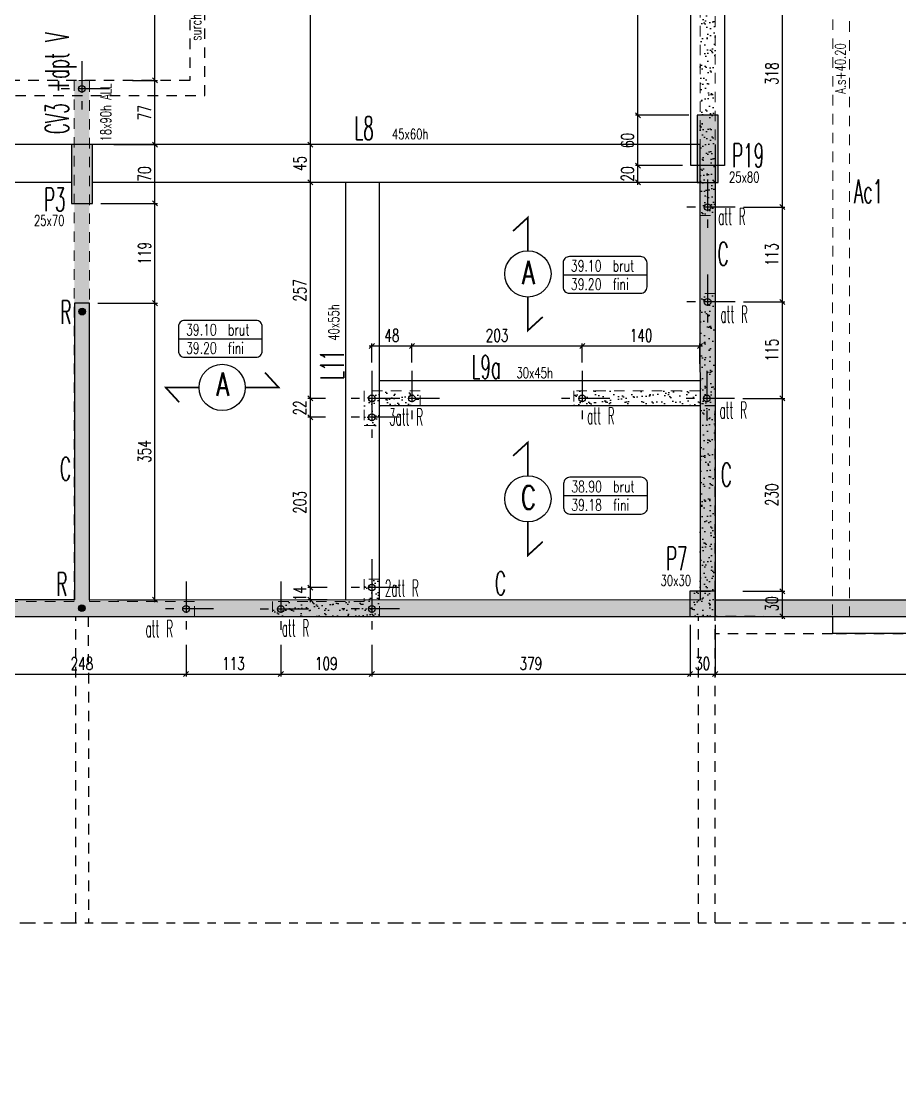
# Model space of a CAD drawing. Extents: x 308 to 437, y -199 to -146.
# Drawn here: x 330.93 to 341.39, y -183.37 to -170.57 of the extents above; entities that cross this region are included whole.
import ezdxf
from ezdxf.enums import TextEntityAlignment as Align

# ---------------------------------------------------------------- set-up
doc = ezdxf.new("R2010")
doc.units = 0
doc.header["$LTSCALE"] = 0.5
doc.header["$MEASUREMENT"] = 0
for name, pattern in [('AXES2', [1.125, 0.75, -0.125, 0.125, -0.125]), ('CACHE', [0.375, 0.25, -0.125]), ('DISCONTINU2', [0.375, 0.25, -0.125])]:
    doc.linetypes.add(name, pattern=pattern)
doc.layers.get('DEFPOINTS').update_dxf_attribs({"linetype": 'CONTINUOUS'})
for name, color, linetype in [('1_AJSA_vue2', 13, 'CONTINUOUS'), ('AXES', 6, 'AXES2'), ('COTATION', 7, 'CONTINUOUS'), ('HABILLAGE', 7, 'CONTINUOUS'), ('MURS', 3, 'CONTINUOUS'), ('PLANCHER', 7, 'CONTINUOUS'), ('POCHAGE', 254, 'CONTINUOUS'), ('POTEAUX', 1, 'CONTINUOUS'), ('POUTRES', 2, 'CONTINUOUS'), ('RAID', 1, 'CONTINUOUS'), ('RDC', 7, 'DISCONTINU2'), ('REPERAGE', 4, 'CONTINUOUS'), ('REPERE-CHAI', 4, 'CONTINUOUS'), ('REPERE-POT', 4, 'CONTINUOUS'), ('REPERE-POUT', 4, 'CONTINUOUS'), ('REPERE-RAID', 4, 'CONTINUOUS'), ('TPFI cloisonsSAAD', 4, 'CONTINUOUS')]:
    doc.layers.add(name, color=color, linetype=linetype)
doc.styles.add('ROMANS8', font='romans.shx', dxfattribs={"width": 0.7})
doc.styles.get("Standard").update_dxf_attribs({"font": 'txt.shx'})
doc.dimstyles.new('COT50 cm', dxfattribs={"dimtxt": 0.15, "dimasz": 0.06, "dimexe": 0.03, "dimexo": 0.1, "dimgap": 0.05, "dimtad": 1, "dimdec": 0, "dimlfac": 100, "dimzin": 0, "dimdsep": 46, "dimtxsty": 'ROMANS8', "dimblk1": 'OBLIQUE', "dimblk2": 'OBLIQUE', "dimsah": 1, "dimcen": 0.03, "dimdle": 0.03, "dimclrt": 1, "dimadec": 0, "dimazin": 0, "dimtfac": 1, "dimtdec": 0, "dimtmove": 0, "dimatfit": 3, "dimfxl": 0, "dimtolj": 1, "dimtzin": 0, "dimlwd": -1, "dimlwe": -1, "dimarcsym": 0})
pattern_1 = [(37.5, (-513.79323, 160.44126), (-0.004409535, 0.134877664), [0, -0.1064, 0, -0.119, 0, -0.11375]), (7.5, (-513.79323, 160.44126), (0.12388437, 0.197550225), [0, -0.0574, 0, -0.0959, 0, -0.03675]), (327.5, (-513.87933, 160.44126), (0.21798993, 0.000396134), [0, -0.035, 0, -0.126, 0, -0.1645]), (317.5, (-513.87933, 160.44126), (0.21042886, 0.06143729), [0, -0.0175, 0, -0.0826, 0, -0.0945])]

# ---------------------------------------------------------------- blocks, each defined once
blk = doc.blocks.new('139')
at = {"layer": 'HABILLAGE', "color": 7}
blk.add_line((-0.665, 0), (0.665, 0), dxfattribs=at)
at = {"layer": 'HABILLAGE'}
blk.add_lwpolyline([(-0.565, -0.291), (0.565, -0.291, 0.414214), (0.665, -0.191), (0.665, 0.191, 0.414214), (0.565, 0.291), (-0.565, 0.291, 0.414214), (-0.665, 0.191), (-0.665, -0.191, 0.414214)], format="xyb", close=True, dxfattribs=at)
at = {"layer": 'HABILLAGE', "color": 1, "width": 0.7}
for s, p in [('brut', (0.121, 0.054)), ('fini', (0.121, -0.237))]:
    blk.add_text(s, height=0.18, dxfattribs=at).set_placement(p)
for tag, p in [('NIVBRUT', (-0.543, 0.054)), ('NIVFINI', (-0.543, -0.237))]:
    blk.add_attdef(tag, p, '', height=0.18, dxfattribs=at)
blk = doc.blocks.new('_Oblique')
at = {"layer": 'COTATION', "color": 0, "lineweight": -2}
blk.add_line((-0.5, -0.5), (0.5, 0.5), dxfattribs=at)
blk = doc.blocks.new('*D976')
at = {"layer": 'COTATION', "color": 0, "transparency": 16777216}
for p, q in [((331.836, -173.931), (332.547, -173.931)), ((332.517, -177.496), (332.517, -173.901)), ((332.069, -177.466), (332.547, -177.466))]:
    blk.add_line(p, q, dxfattribs=at)
at = {"layer": 'DEFPOINTS', "color": 0, "transparency": 16777216}
for p in [(331.736, -173.931), (332.517, -173.931), (331.969, -177.466)]:
    blk.add_point(p, dxfattribs=at)
at = {"layer": 'COTATION', "color": 0, "transparency": 16777216, "xscale": 0.06, "yscale": 0.06, "zscale": 0.06}
for p, rotation in [((332.517, -173.931), 90), ((332.517, -177.466), 270)]:
    blk.add_blockref('_Oblique', p, dxfattribs=dict(at, rotation=rotation))
at = {"layer": 'COTATION', "color": 1, "transparency": 16777216, "insert": (332.392, -175.699), "char_height": 0.15, "attachment_point": 5, "rotation": 90, "style": 'ROMANS8'}
blk.add_mtext('\\A1;354', dxfattribs=at)
blk = doc.blocks.new('*D977')
at = {"layer": 'COTATION', "color": 0, "transparency": 16777216}
for p, q in [((331.871, -172.741), (332.547, -172.741)), ((332.517, -173.961), (332.517, -172.711)), ((331.836, -173.931), (332.547, -173.931))]:
    blk.add_line(p, q, dxfattribs=at)
at = {"layer": 'DEFPOINTS', "color": 0, "transparency": 16777216}
for p in [(331.771, -172.741), (332.517, -172.741), (331.736, -173.931)]:
    blk.add_point(p, dxfattribs=at)
at = {"layer": 'COTATION', "color": 0, "transparency": 16777216, "xscale": 0.06, "yscale": 0.06, "zscale": 0.06}
for p, rotation in [((332.517, -172.741), 90), ((332.517, -173.931), 270)]:
    blk.add_blockref('_Oblique', p, dxfattribs=dict(at, rotation=rotation))
at = {"layer": 'COTATION', "color": 1, "transparency": 16777216, "insert": (332.392, -173.336), "char_height": 0.15, "attachment_point": 5, "rotation": 90, "style": 'ROMANS8'}
blk.add_mtext('\\A1;119', dxfattribs=at)
blk = doc.blocks.new('*D978')
at = {"layer": 'COTATION', "color": 0, "transparency": 16777216}
for p, q in [((332.026, -172.041), (332.547, -172.041)), ((332.517, -172.771), (332.517, -172.011)), ((331.871, -172.741), (332.547, -172.741))]:
    blk.add_line(p, q, dxfattribs=at)
at = {"layer": 'DEFPOINTS', "color": 0, "transparency": 16777216}
for p in [(331.926, -172.041), (332.517, -172.041), (331.771, -172.741)]:
    blk.add_point(p, dxfattribs=at)
at = {"layer": 'COTATION', "color": 0, "transparency": 16777216, "xscale": 0.06, "yscale": 0.06, "zscale": 0.06}
for p, rotation in [((332.517, -172.041), 90), ((332.517, -172.741), 270)]:
    blk.add_blockref('_Oblique', p, dxfattribs=dict(at, rotation=rotation))
at = {"layer": 'COTATION', "color": 1, "transparency": 16777216, "insert": (332.392, -172.391), "char_height": 0.15, "attachment_point": 5, "rotation": 90, "style": 'ROMANS8'}
blk.add_mtext('\\A1;70', dxfattribs=at)
blk = doc.blocks.new('*D979')
at = {"layer": 'COTATION', "color": 0, "transparency": 16777216}
for p, q in [((332.249, -171.276), (332.547, -171.276)), ((332.517, -172.071), (332.517, -171.246)), ((332.026, -172.041), (332.547, -172.041))]:
    blk.add_line(p, q, dxfattribs=at)
at = {"layer": 'DEFPOINTS', "color": 0, "transparency": 16777216}
for p in [(332.149, -171.276), (332.517, -171.276), (331.926, -172.041)]:
    blk.add_point(p, dxfattribs=at)
at = {"layer": 'COTATION', "color": 0, "transparency": 16777216, "xscale": 0.06, "yscale": 0.06, "zscale": 0.06}
for p, rotation in [((332.517, -171.276), 90), ((332.517, -172.041), 270)]:
    blk.add_blockref('_Oblique', p, dxfattribs=dict(at, rotation=rotation))
at = {"layer": 'COTATION', "color": 1, "transparency": 16777216, "insert": (332.392, -171.659), "char_height": 0.15, "attachment_point": 5, "rotation": 90, "style": 'ROMANS8'}
blk.add_mtext('\\A1;77', dxfattribs=at)
blk = doc.blocks.new('*D980')
at = {"layer": 'COTATION', "color": 0, "transparency": 16777216}
for p, q in [((331.867, -166.141), (332.547, -166.141)), ((332.517, -171.306), (332.517, -166.111)), ((332.249, -171.276), (332.547, -171.276))]:
    blk.add_line(p, q, dxfattribs=at)
at = {"layer": 'DEFPOINTS', "color": 0, "transparency": 16777216}
for p in [(331.767, -166.141), (332.517, -166.141), (332.149, -171.276)]:
    blk.add_point(p, dxfattribs=at)
at = {"layer": 'COTATION', "color": 0, "transparency": 16777216, "xscale": 0.06, "yscale": 0.06, "zscale": 0.06}
for p, rotation in [((332.517, -166.141), 90), ((332.517, -171.276), 270)]:
    blk.add_blockref('_Oblique', p, dxfattribs=dict(at, rotation=rotation))
at = {"layer": 'COTATION', "color": 1, "transparency": 16777216, "insert": (332.392, -168.709), "char_height": 0.15, "attachment_point": 5, "rotation": 90, "style": 'ROMANS8'}
blk.add_mtext('\\A1;513', dxfattribs=at)
blk = doc.blocks.new('*D981')
at = {"layer": 'COTATION', "color": 0, "transparency": 16777216}
for p, q in [((334.37, -177.496), (334.37, -177.291)), ((334.569, -177.321), (334.34, -177.321)), ((334.569, -177.466), (334.34, -177.466))]:
    blk.add_line(p, q, dxfattribs=at)
at = {"layer": 'DEFPOINTS', "color": 0, "transparency": 16777216}
for p in [(334.37, -177.321), (334.669, -177.321), (334.669, -177.466)]:
    blk.add_point(p, dxfattribs=at)
at = {"layer": 'COTATION', "color": 0, "transparency": 16777216, "xscale": 0.06, "yscale": 0.06, "zscale": 0.06}
for p, rotation in [((334.37, -177.321), 90), ((334.37, -177.466), 270)]:
    blk.add_blockref('_Oblique', p, dxfattribs=dict(at, rotation=rotation))
at = {"layer": 'COTATION', "color": 1, "transparency": 16777216, "insert": (334.245, -177.394), "char_height": 0.15, "attachment_point": 5, "rotation": 90, "style": 'ROMANS8'}
blk.add_mtext('\\A1;14', dxfattribs=at)
blk = doc.blocks.new('*D982')
at = {"layer": 'COTATION', "color": 0, "transparency": 16777216}
for p, q in [((334.549, -175.291), (334.34, -175.291)), ((334.37, -177.351), (334.37, -175.261)), ((334.569, -177.321), (334.34, -177.321))]:
    blk.add_line(p, q, dxfattribs=at)
at = {"layer": 'DEFPOINTS', "color": 0, "transparency": 16777216}
for p in [(334.37, -175.291), (334.649, -175.291), (334.669, -177.321)]:
    blk.add_point(p, dxfattribs=at)
at = {"layer": 'COTATION', "color": 0, "transparency": 16777216, "xscale": 0.06, "yscale": 0.06, "zscale": 0.06}
for p, rotation in [((334.37, -175.291), 90), ((334.37, -177.321), 270)]:
    blk.add_blockref('_Oblique', p, dxfattribs=dict(at, rotation=rotation))
at = {"layer": 'COTATION', "color": 1, "transparency": 16777216, "insert": (334.245, -176.306), "char_height": 0.15, "attachment_point": 5, "rotation": 90, "style": 'ROMANS8'}
blk.add_mtext('\\A1;203', dxfattribs=at)
blk = doc.blocks.new('*D983')
at = {"layer": 'COTATION', "color": 0, "transparency": 16777216}
for p, q in [((334.55, -175.066), (334.34, -175.066)), ((334.37, -175.321), (334.37, -175.036)), ((334.549, -175.291), (334.34, -175.291))]:
    blk.add_line(p, q, dxfattribs=at)
at = {"layer": 'DEFPOINTS', "color": 0, "transparency": 16777216}
for p in [(334.37, -175.066), (334.65, -175.066), (334.649, -175.291)]:
    blk.add_point(p, dxfattribs=at)
at = {"layer": 'COTATION', "color": 0, "transparency": 16777216, "xscale": 0.06, "yscale": 0.06, "zscale": 0.06}
for p, rotation in [((334.37, -175.066), 90), ((334.37, -175.291), 270)]:
    blk.add_blockref('_Oblique', p, dxfattribs=dict(at, rotation=rotation))
at = {"layer": 'COTATION', "color": 1, "transparency": 16777216, "insert": (334.245, -175.179), "char_height": 0.15, "attachment_point": 5, "rotation": 90, "style": 'ROMANS8'}
blk.add_mtext('\\A1;22', dxfattribs=at)
blk = doc.blocks.new('*D984')
at = {"layer": 'COTATION', "color": 0, "transparency": 16777216}
for p, q in [((334.456, -172.491), (334.34, -172.491)), ((334.37, -175.096), (334.37, -172.461)), ((334.55, -175.066), (334.34, -175.066))]:
    blk.add_line(p, q, dxfattribs=at)
at = {"layer": 'DEFPOINTS', "color": 0, "transparency": 16777216}
for p in [(334.37, -172.491), (334.556, -172.491), (334.65, -175.066)]:
    blk.add_point(p, dxfattribs=at)
at = {"layer": 'COTATION', "color": 0, "transparency": 16777216, "xscale": 0.06, "yscale": 0.06, "zscale": 0.06}
for p, rotation in [((334.37, -172.491), 90), ((334.37, -175.066), 270)]:
    blk.add_blockref('_Oblique', p, dxfattribs=dict(at, rotation=rotation))
at = {"layer": 'COTATION', "color": 1, "transparency": 16777216, "insert": (334.245, -173.779), "char_height": 0.15, "attachment_point": 5, "rotation": 90, "style": 'ROMANS8'}
blk.add_mtext('\\A1;257', dxfattribs=at)
blk = doc.blocks.new('*D985')
at = {"layer": 'COTATION', "color": 0, "transparency": 16777216}
for p, q in [((334.456, -172.041), (334.34, -172.041)), ((334.37, -172.521), (334.37, -172.011)), ((334.456, -172.491), (334.34, -172.491))]:
    blk.add_line(p, q, dxfattribs=at)
at = {"layer": 'DEFPOINTS', "color": 0, "transparency": 16777216}
for p in [(334.37, -172.041), (334.556, -172.041), (334.556, -172.491)]:
    blk.add_point(p, dxfattribs=at)
at = {"layer": 'COTATION', "color": 0, "transparency": 16777216, "xscale": 0.06, "yscale": 0.06, "zscale": 0.06}
for p, rotation in [((334.37, -172.041), 90), ((334.37, -172.491), 270)]:
    blk.add_blockref('_Oblique', p, dxfattribs=dict(at, rotation=rotation))
at = {"layer": 'COTATION', "color": 1, "transparency": 16777216, "insert": (334.245, -172.266), "char_height": 0.15, "attachment_point": 5, "rotation": 90, "style": 'ROMANS8'}
blk.add_mtext('\\A1;45', dxfattribs=at)
blk = doc.blocks.new('*D986')
at = {"layer": 'COTATION', "color": 0, "transparency": 16777216}
for p, q in [((334.635, -166.141), (334.34, -166.141)), ((334.37, -172.071), (334.37, -166.111)), ((334.456, -172.041), (334.34, -172.041))]:
    blk.add_line(p, q, dxfattribs=at)
at = {"layer": 'DEFPOINTS', "color": 0, "transparency": 16777216}
for p in [(334.37, -166.141), (334.735, -166.141), (334.556, -172.041)]:
    blk.add_point(p, dxfattribs=at)
at = {"layer": 'COTATION', "color": 0, "transparency": 16777216, "xscale": 0.06, "yscale": 0.06, "zscale": 0.06}
for p, rotation in [((334.37, -166.141), 90), ((334.37, -172.041), 270)]:
    blk.add_blockref('_Oblique', p, dxfattribs=dict(at, rotation=rotation))
at = {"layer": 'COTATION', "color": 1, "transparency": 16777216, "insert": (334.245, -169.091), "char_height": 0.15, "attachment_point": 5, "rotation": 90, "style": 'ROMANS8'}
blk.add_mtext('\\A1;590', dxfattribs=at)
blk = doc.blocks.new('*D990')
at = {"layer": 'COTATION', "color": 0, "transparency": 16777216}
for p, q in [((335.073, -174.44), (335.611, -174.44)), ((335.103, -174.637), (335.103, -174.41)), ((335.581, -174.637), (335.581, -174.41))]:
    blk.add_line(p, q, dxfattribs=at)
at = {"layer": 'DEFPOINTS', "color": 0, "transparency": 16777216}
for p in [(335.581, -174.44), (335.103, -174.737), (335.581, -174.737)]:
    blk.add_point(p, dxfattribs=at)
at = {"layer": 'COTATION', "color": 0, "transparency": 16777216, "xscale": 0.06, "yscale": 0.06, "zscale": 0.06, "rotation": 180}
blk.add_blockref('_Oblique', (335.103, -174.44), dxfattribs=at)
at = {"layer": 'COTATION', "color": 0, "transparency": 16777216, "xscale": 0.06, "yscale": 0.06, "zscale": 0.06}
blk.add_blockref('_Oblique', (335.581, -174.44), dxfattribs=at)
at = {"layer": 'COTATION', "color": 1, "transparency": 16777216, "insert": (335.342, -174.315), "char_height": 0.15, "attachment_point": 5, "style": 'ROMANS8'}
blk.add_mtext('\\A1;48', dxfattribs=at)
blk = doc.blocks.new('*D991')
at = {"layer": 'COTATION', "color": 0, "transparency": 16777216}
for p, q in [((335.551, -174.44), (337.641, -174.44)), ((335.581, -174.637), (335.581, -174.41)), ((337.611, -174.637), (337.611, -174.41))]:
    blk.add_line(p, q, dxfattribs=at)
at = {"layer": 'DEFPOINTS', "color": 0, "transparency": 16777216}
for p in [(337.611, -174.44), (335.581, -174.737), (337.611, -174.737)]:
    blk.add_point(p, dxfattribs=at)
at = {"layer": 'COTATION', "color": 0, "transparency": 16777216, "xscale": 0.06, "yscale": 0.06, "zscale": 0.06, "rotation": 180}
blk.add_blockref('_Oblique', (335.581, -174.44), dxfattribs=at)
at = {"layer": 'COTATION', "color": 0, "transparency": 16777216, "xscale": 0.06, "yscale": 0.06, "zscale": 0.06}
blk.add_blockref('_Oblique', (337.611, -174.44), dxfattribs=at)
at = {"layer": 'COTATION', "color": 1, "transparency": 16777216, "insert": (336.596, -174.315), "char_height": 0.15, "attachment_point": 5, "style": 'ROMANS8'}
blk.add_mtext('\\A1;203', dxfattribs=at)
blk = doc.blocks.new('*D992')
at = {"layer": 'COTATION', "color": 0, "transparency": 16777216}
for p, q in [((337.581, -174.44), (339.045, -174.44)), ((337.611, -174.637), (337.611, -174.41)), ((339.015, -174.656), (339.015, -174.41))]:
    blk.add_line(p, q, dxfattribs=at)
at = {"layer": 'DEFPOINTS', "color": 0, "transparency": 16777216}
for p in [(339.015, -174.44), (337.611, -174.737), (339.015, -174.756)]:
    blk.add_point(p, dxfattribs=at)
at = {"layer": 'COTATION', "color": 0, "transparency": 16777216, "xscale": 0.06, "yscale": 0.06, "zscale": 0.06, "rotation": 180}
blk.add_blockref('_Oblique', (337.611, -174.44), dxfattribs=at)
at = {"layer": 'COTATION', "color": 0, "transparency": 16777216, "xscale": 0.06, "yscale": 0.06, "zscale": 0.06}
blk.add_blockref('_Oblique', (339.015, -174.44), dxfattribs=at)
at = {"layer": 'COTATION', "color": 1, "transparency": 16777216, "insert": (338.313, -174.315), "char_height": 0.15, "attachment_point": 5, "style": 'ROMANS8'}
blk.add_mtext('\\A1;140', dxfattribs=at)
blk = doc.blocks.new('*D993')
at = {"layer": 'COTATION', "color": 0, "transparency": 16777216}
for p, q in [((339.526, -177.366), (340.028, -177.366)), ((339.998, -177.696), (339.998, -177.336)), ((339.526, -177.666), (340.028, -177.666))]:
    blk.add_line(p, q, dxfattribs=at)
at = {"layer": 'DEFPOINTS', "color": 0, "transparency": 16777216}
for p in [(339.426, -177.366), (339.998, -177.366), (339.426, -177.666)]:
    blk.add_point(p, dxfattribs=at)
at = {"layer": 'COTATION', "color": 0, "transparency": 16777216, "xscale": 0.06, "yscale": 0.06, "zscale": 0.06}
for p, rotation in [((339.998, -177.366), 90), ((339.998, -177.666), 270)]:
    blk.add_blockref('_Oblique', p, dxfattribs=dict(at, rotation=rotation))
at = {"layer": 'COTATION', "color": 1, "transparency": 16777216, "insert": (339.873, -177.516), "char_height": 0.15, "attachment_point": 5, "rotation": 90, "style": 'ROMANS8'}
blk.add_mtext('\\A1;30', dxfattribs=at)
blk = doc.blocks.new('*D994')
at = {"layer": 'COTATION', "color": 0, "transparency": 16777216}
for p, q in [((339.525, -175.066), (340.028, -175.066)), ((339.998, -177.396), (339.998, -175.036)), ((339.526, -177.366), (340.028, -177.366))]:
    blk.add_line(p, q, dxfattribs=at)
at = {"layer": 'DEFPOINTS', "color": 0, "transparency": 16777216}
for p in [(339.425, -175.066), (339.998, -175.066), (339.426, -177.366)]:
    blk.add_point(p, dxfattribs=at)
at = {"layer": 'COTATION', "color": 0, "transparency": 16777216, "xscale": 0.06, "yscale": 0.06, "zscale": 0.06}
for p, rotation in [((339.998, -175.066), 90), ((339.998, -177.366), 270)]:
    blk.add_blockref('_Oblique', p, dxfattribs=dict(at, rotation=rotation))
at = {"layer": 'COTATION', "color": 1, "transparency": 16777216, "insert": (339.873, -176.216), "char_height": 0.15, "attachment_point": 5, "rotation": 90, "style": 'ROMANS8'}
blk.add_mtext('\\A1;230', dxfattribs=at)
blk = doc.blocks.new('*D995')
at = {"layer": 'COTATION', "color": 0, "transparency": 16777216}
for p, q in [((339.535, -173.916), (340.028, -173.916)), ((339.998, -175.096), (339.998, -173.886)), ((339.525, -175.066), (340.028, -175.066))]:
    blk.add_line(p, q, dxfattribs=at)
at = {"layer": 'DEFPOINTS', "color": 0, "transparency": 16777216}
for p in [(339.435, -173.916), (339.998, -173.916), (339.425, -175.066)]:
    blk.add_point(p, dxfattribs=at)
at = {"layer": 'COTATION', "color": 0, "transparency": 16777216, "xscale": 0.06, "yscale": 0.06, "zscale": 0.06}
for p, rotation in [((339.998, -173.916), 90), ((339.998, -175.066), 270)]:
    blk.add_blockref('_Oblique', p, dxfattribs=dict(at, rotation=rotation))
at = {"layer": 'COTATION', "color": 1, "transparency": 16777216, "insert": (339.873, -174.491), "char_height": 0.15, "attachment_point": 5, "rotation": 90, "style": 'ROMANS8'}
blk.add_mtext('\\A1;115', dxfattribs=at)
blk = doc.blocks.new('*D996')
at = {"layer": 'COTATION', "color": 0, "transparency": 16777216}
for p, q in [((339.534, -172.786), (340.028, -172.786)), ((339.998, -173.946), (339.998, -172.756)), ((339.535, -173.916), (340.028, -173.916))]:
    blk.add_line(p, q, dxfattribs=at)
at = {"layer": 'DEFPOINTS', "color": 0, "transparency": 16777216}
for p in [(339.434, -172.786), (339.998, -172.786), (339.435, -173.916)]:
    blk.add_point(p, dxfattribs=at)
at = {"layer": 'COTATION', "color": 0, "transparency": 16777216, "xscale": 0.06, "yscale": 0.06, "zscale": 0.06}
for p, rotation in [((339.998, -172.786), 90), ((339.998, -173.916), 270)]:
    blk.add_blockref('_Oblique', p, dxfattribs=dict(at, rotation=rotation))
at = {"layer": 'COTATION', "color": 1, "transparency": 16777216, "insert": (339.873, -173.351), "char_height": 0.15, "attachment_point": 5, "rotation": 90, "style": 'ROMANS8'}
blk.add_mtext('\\A1;113', dxfattribs=at)
blk = doc.blocks.new('*D997')
at = {"layer": 'COTATION', "color": 0, "transparency": 16777216}
for p, q in [((339.534, -169.601), (340.028, -169.601)), ((339.998, -172.816), (339.998, -169.571)), ((339.534, -172.786), (340.028, -172.786))]:
    blk.add_line(p, q, dxfattribs=at)
at = {"layer": 'DEFPOINTS', "color": 0, "transparency": 16777216}
for p in [(339.434, -169.601), (339.998, -169.601), (339.434, -172.786)]:
    blk.add_point(p, dxfattribs=at)
at = {"layer": 'COTATION', "color": 0, "transparency": 16777216, "xscale": 0.06, "yscale": 0.06, "zscale": 0.06}
for p, rotation in [((339.998, -169.601), 90), ((339.998, -172.786), 270)]:
    blk.add_blockref('_Oblique', p, dxfattribs=dict(at, rotation=rotation))
at = {"layer": 'COTATION', "color": 1, "transparency": 16777216, "insert": (339.873, -171.194), "char_height": 0.15, "attachment_point": 5, "rotation": 90, "style": 'ROMANS8'}
blk.add_mtext('\\A1;318', dxfattribs=at)
blk = doc.blocks.new('*D1418')
at = {"layer": 'COTATION', "color": 0, "transparency": 16777216}
for p, q in [((330.404, -178.005), (330.404, -178.383)), ((332.888, -178.005), (332.888, -178.383)), ((330.374, -178.353), (332.918, -178.353))]:
    blk.add_line(p, q, dxfattribs=at)
at = {"layer": 'DEFPOINTS', "color": 0, "transparency": 16777216}
for p in [(330.404, -177.905), (332.888, -177.905), (332.888, -178.353)]:
    blk.add_point(p, dxfattribs=at)
at = {"layer": 'COTATION', "color": 0, "transparency": 16777216, "xscale": 0.06, "yscale": 0.06, "zscale": 0.06, "rotation": 180}
blk.add_blockref('_Oblique', (330.404, -178.353), dxfattribs=at)
at = {"layer": 'COTATION', "color": 0, "transparency": 16777216, "xscale": 0.06, "yscale": 0.06, "zscale": 0.06}
blk.add_blockref('_Oblique', (332.888, -178.353), dxfattribs=at)
at = {"layer": 'COTATION', "color": 1, "transparency": 16777216, "insert": (331.646, -178.228), "char_height": 0.15, "attachment_point": 5, "style": 'ROMANS8'}
blk.add_mtext('\\A1;248', dxfattribs=at)
blk = doc.blocks.new('*D1419')
at = {"layer": 'COTATION', "color": 0, "transparency": 16777216}
for p, q in [((332.888, -178.005), (332.888, -178.383)), ((334.018, -178.005), (334.018, -178.383)), ((332.858, -178.353), (334.048, -178.353))]:
    blk.add_line(p, q, dxfattribs=at)
at = {"layer": 'DEFPOINTS', "color": 0, "transparency": 16777216}
for p in [(332.888, -177.905), (334.018, -177.905), (334.018, -178.353)]:
    blk.add_point(p, dxfattribs=at)
at = {"layer": 'COTATION', "color": 0, "transparency": 16777216, "xscale": 0.06, "yscale": 0.06, "zscale": 0.06, "rotation": 180}
blk.add_blockref('_Oblique', (332.888, -178.353), dxfattribs=at)
at = {"layer": 'COTATION', "color": 0, "transparency": 16777216, "xscale": 0.06, "yscale": 0.06, "zscale": 0.06}
blk.add_blockref('_Oblique', (334.018, -178.353), dxfattribs=at)
at = {"layer": 'COTATION', "color": 1, "transparency": 16777216, "insert": (333.453, -178.228), "char_height": 0.15, "attachment_point": 5, "style": 'ROMANS8'}
blk.add_mtext('\\A1;113', dxfattribs=at)
blk = doc.blocks.new('*D1420')
at = {"layer": 'COTATION', "color": 0, "transparency": 16777216}
for p, q in [((334.018, -178.005), (334.018, -178.383)), ((335.103, -178.005), (335.103, -178.383)), ((333.988, -178.353), (335.133, -178.353))]:
    blk.add_line(p, q, dxfattribs=at)
at = {"layer": 'DEFPOINTS', "color": 0, "transparency": 16777216}
for p in [(334.018, -177.905), (335.103, -177.905), (335.103, -178.353)]:
    blk.add_point(p, dxfattribs=at)
at = {"layer": 'COTATION', "color": 0, "transparency": 16777216, "xscale": 0.06, "yscale": 0.06, "zscale": 0.06, "rotation": 180}
blk.add_blockref('_Oblique', (334.018, -178.353), dxfattribs=at)
at = {"layer": 'COTATION', "color": 0, "transparency": 16777216, "xscale": 0.06, "yscale": 0.06, "zscale": 0.06}
blk.add_blockref('_Oblique', (335.103, -178.353), dxfattribs=at)
at = {"layer": 'COTATION', "color": 1, "transparency": 16777216, "insert": (334.56, -178.228), "char_height": 0.15, "attachment_point": 5, "style": 'ROMANS8'}
blk.add_mtext('\\A1;109', dxfattribs=at)
blk = doc.blocks.new('*D1421')
at = {"layer": 'COTATION', "color": 0, "transparency": 16777216}
for p, q in [((338.896, -177.766), (338.896, -178.383)), ((335.103, -178.005), (335.103, -178.383)), ((335.073, -178.353), (338.926, -178.353))]:
    blk.add_line(p, q, dxfattribs=at)
at = {"layer": 'DEFPOINTS', "color": 0, "transparency": 16777216}
for p in [(338.896, -177.666), (335.103, -177.905), (338.896, -178.353)]:
    blk.add_point(p, dxfattribs=at)
at = {"layer": 'COTATION', "color": 0, "transparency": 16777216, "xscale": 0.06, "yscale": 0.06, "zscale": 0.06, "rotation": 180}
blk.add_blockref('_Oblique', (335.103, -178.353), dxfattribs=at)
at = {"layer": 'COTATION', "color": 0, "transparency": 16777216, "xscale": 0.06, "yscale": 0.06, "zscale": 0.06}
blk.add_blockref('_Oblique', (338.896, -178.353), dxfattribs=at)
at = {"layer": 'COTATION', "color": 1, "transparency": 16777216, "insert": (336.999, -178.228), "char_height": 0.15, "attachment_point": 5, "style": 'ROMANS8'}
blk.add_mtext('\\A1;379', dxfattribs=at)
blk = doc.blocks.new('*D1422')
at = {"layer": 'COTATION', "color": 0, "transparency": 16777216}
for p, q in [((338.896, -177.766), (338.896, -178.383)), ((339.196, -177.766), (339.196, -178.383)), ((338.866, -178.353), (339.226, -178.353))]:
    blk.add_line(p, q, dxfattribs=at)
at = {"layer": 'DEFPOINTS', "color": 0, "transparency": 16777216}
for p in [(338.896, -177.666), (339.196, -177.666), (339.196, -178.353)]:
    blk.add_point(p, dxfattribs=at)
at = {"layer": 'COTATION', "color": 0, "transparency": 16777216, "xscale": 0.06, "yscale": 0.06, "zscale": 0.06, "rotation": 180}
blk.add_blockref('_Oblique', (338.896, -178.353), dxfattribs=at)
at = {"layer": 'COTATION', "color": 0, "transparency": 16777216, "xscale": 0.06, "yscale": 0.06, "zscale": 0.06}
blk.add_blockref('_Oblique', (339.196, -178.353), dxfattribs=at)
at = {"layer": 'COTATION', "color": 1, "transparency": 16777216, "insert": (339.046, -178.228), "char_height": 0.15, "attachment_point": 5, "style": 'ROMANS8'}
blk.add_mtext('\\A1;30', dxfattribs=at)
blk = doc.blocks.new('*D1423')
at = {"layer": 'COTATION', "color": 0, "transparency": 16777216}
for p, q in [((339.196, -177.766), (339.196, -178.383)), ((347.324, -177.966), (347.324, -178.383)), ((339.166, -178.353), (347.354, -178.353))]:
    blk.add_line(p, q, dxfattribs=at)
at = {"layer": 'DEFPOINTS', "color": 0, "transparency": 16777216}
for p in [(339.196, -177.666), (347.324, -177.866), (347.324, -178.353)]:
    blk.add_point(p, dxfattribs=at)
at = {"layer": 'COTATION', "color": 0, "transparency": 16777216, "xscale": 0.06, "yscale": 0.06, "zscale": 0.06, "rotation": 180}
blk.add_blockref('_Oblique', (339.196, -178.353), dxfattribs=at)
at = {"layer": 'COTATION', "color": 0, "transparency": 16777216, "xscale": 0.06, "yscale": 0.06, "zscale": 0.06}
blk.add_blockref('_Oblique', (347.324, -178.353), dxfattribs=at)
at = {"layer": 'COTATION', "color": 1, "transparency": 16777216, "insert": (343.26, -178.228), "char_height": 0.15, "attachment_point": 5, "style": 'ROMANS8'}
blk.add_mtext('\\A1;813', dxfattribs=at)
blk = doc.blocks.new('*D1588')
at = {"layer": 'COTATION', "color": 0, "transparency": 16777216}
for p, q in [((338.806, -172.291), (338.246, -172.291)), ((338.276, -172.521), (338.276, -172.261)), ((338.521, -172.491), (338.246, -172.491))]:
    blk.add_line(p, q, dxfattribs=at)
at = {"layer": 'DEFPOINTS', "color": 0, "transparency": 16777216}
for p in [(338.276, -172.291), (338.906, -172.291), (338.621, -172.491)]:
    blk.add_point(p, dxfattribs=at)
at = {"layer": 'COTATION', "color": 0, "transparency": 16777216, "xscale": 0.06, "yscale": 0.06, "zscale": 0.06}
for p, rotation in [((338.276, -172.291), 90), ((338.276, -172.491), 270)]:
    blk.add_blockref('_Oblique', p, dxfattribs=dict(at, rotation=rotation))
at = {"layer": 'COTATION', "color": 1, "transparency": 16777216, "insert": (338.151, -172.391), "char_height": 0.15, "attachment_point": 5, "rotation": 90, "style": 'ROMANS8'}
blk.add_mtext('\\A1;20', dxfattribs=at)
blk = doc.blocks.new('*D1589')
at = {"layer": 'COTATION', "color": 0, "transparency": 16777216}
for p, q in [((338.276, -172.321), (338.276, -171.661)), ((338.881, -171.691), (338.246, -171.691)), ((338.806, -172.291), (338.246, -172.291))]:
    blk.add_line(p, q, dxfattribs=at)
at = {"layer": 'DEFPOINTS', "color": 0, "transparency": 16777216}
for p in [(338.276, -171.691), (338.981, -171.691), (338.906, -172.291)]:
    blk.add_point(p, dxfattribs=at)
at = {"layer": 'COTATION', "color": 0, "transparency": 16777216, "xscale": 0.06, "yscale": 0.06, "zscale": 0.06}
for p, rotation in [((338.276, -171.691), 90), ((338.276, -172.291), 270)]:
    blk.add_blockref('_Oblique', p, dxfattribs=dict(at, rotation=rotation))
at = {"layer": 'COTATION', "color": 1, "transparency": 16777216, "insert": (338.151, -171.991), "char_height": 0.15, "attachment_point": 5, "rotation": 90, "style": 'ROMANS8'}
blk.add_mtext('\\A1;60', dxfattribs=at)
blk = doc.blocks.new('*D1590')
at = {"layer": 'COTATION', "color": 0, "transparency": 16777216}
for p, q in [((338.623, -166.241), (338.246, -166.241)), ((338.276, -171.721), (338.276, -166.211)), ((338.881, -171.691), (338.246, -171.691))]:
    blk.add_line(p, q, dxfattribs=at)
at = {"layer": 'DEFPOINTS', "color": 0, "transparency": 16777216}
for p in [(338.276, -166.241), (338.723, -166.241), (338.981, -171.691)]:
    blk.add_point(p, dxfattribs=at)
at = {"layer": 'COTATION', "color": 0, "transparency": 16777216, "xscale": 0.06, "yscale": 0.06, "zscale": 0.06}
for p, rotation in [((338.276, -166.241), 90), ((338.276, -171.691), 270)]:
    blk.add_blockref('_Oblique', p, dxfattribs=dict(at, rotation=rotation))
at = {"layer": 'COTATION', "color": 1, "transparency": 16777216, "insert": (338.151, -168.966), "char_height": 0.15, "attachment_point": 5, "rotation": 90, "style": 'ROMANS8'}
blk.add_mtext('\\A1;545', dxfattribs=at)
blk = doc.blocks.new('A$C6B096A38')
at = {"layer": 'POCHAGE'}
h = blk.add_hatch(dxfattribs=at)
h.set_pattern_fill('AR-SAND', color=0, scale=0.07)
h.set_pattern_definition(pattern_1)
h.paths.add_polyline_path([(-6.9, -9.06), (-7.081, -9.06), (-7.08, -12.445), (-6.9, -12.445)])
h = blk.add_hatch(dxfattribs=at)
h.set_pattern_fill('AR-SAND', color=0, scale=0.07)
h.set_pattern_definition(pattern_1)
h.paths.add_polyline_path([(-13.108, -17.045), (-14.36, -17.045), (-14.36, -10.835), (-14.54, -10.835), (-14.54, -17.045), (-15.792, -17.045), (-15.792, -17.225), (-13.108, -17.225)])
h = blk.add_hatch(dxfattribs=at)
h.set_pattern_fill('AR-SAND', color=0, scale=0.07)
h.set_pattern_definition(pattern_1)
h.paths.add_polyline_path([(-6.9, -13.375), (-7.08, -13.375), (-7.08, -14.535), (-8.585, -14.535), (-8.585, -14.715), (-6.9, -14.715)])
h = blk.add_hatch(dxfattribs=at)
h.set_pattern_fill('AR-SAND', color=0, scale=0.07)
h.set_pattern_definition(pattern_1)
h.paths.add_polyline_path([(-10.415, -14.535), (-11.083, -14.535), (-11.083, -14.95), (-10.903, -14.95), (-10.903, -14.715), (-10.415, -14.715)])
h = blk.add_hatch(dxfattribs=at)
h.set_pattern_fill('AR-SAND', color=0, scale=0.07)
h.set_pattern_definition(pattern_1)
h.paths.add_polyline_path([(-10.903, -16.78), (-11.083, -16.78), (-11.083, -17.046), (-12.178, -17.046), (-12.178, -17.225), (-10.903, -17.225)])
h = blk.add_hatch(dxfattribs=at)
h.set_pattern_fill('AR-SAND', color=0, scale=0.07)
h.set_pattern_definition(pattern_1)
h.paths.add_polyline_path([(-6.9, -17.225), (-6.9, -16.925), (-7.2, -16.925), (-7.2, -17.225)])
at = {"layer": 'AXES', "color": 1}
for p, q in [((-14.45, -10.606), (-14.45, -11.264)), ((-14.121, -10.935), (-14.779, -10.935)), ((-6.99, -12.016), (-6.99, -12.674)), ((-6.661, -12.345), (-7.319, -12.345)), ((-6.99, -13.146), (-6.99, -13.804)), ((-6.661, -13.475), (-7.319, -13.475)), ((-10.993, -14.296), (-10.993, -14.954)), ((-10.515, -14.296), (-10.515, -14.954)), ((-8.485, -14.296), (-8.485, -14.954)), ((-7, -14.296), (-7, -14.954)), ((-10.993, -14.521), (-10.993, -15.179)), ((-10.664, -14.625), (-11.322, -14.625)), ((-10.186, -14.625), (-10.844, -14.625)), ((-8.156, -14.625), (-8.814, -14.625)), ((-6.671, -14.625), (-7.329, -14.625)), ((-10.664, -14.85), (-11.322, -14.85)), ((-10.993, -16.541), (-10.993, -17.199)), ((-13.208, -16.806), (-13.208, -17.464)), ((-12.078, -16.807), (-12.078, -17.465)), ((-10.664, -16.88), (-11.322, -16.88)), ((-10.993, -16.806), (-10.993, -17.464)), ((-12.879, -17.135), (-13.537, -17.135)), ((-11.749, -17.136), (-12.407, -17.136)), ((-10.664, -17.135), (-11.322, -17.135))]:
    blk.add_line(p, q, dxfattribs=at)
at = {"layer": 'RAID'}
for centre in [(-14.45, -10.935), (-6.99, -12.345), (-6.99, -13.475), (-10.993, -14.625), (-10.515, -14.625), (-8.485, -14.625), (-7, -14.625), (-10.993, -14.85), (-10.993, -16.88), (-13.208, -17.135), (-12.078, -17.136), (-10.993, -17.135)]:
    blk.add_circle(centre, 0.04, dxfattribs=at)
at = {"layer": 'RDC', "linetype": 'CACHE', "lineweight": 15}
for points in [[(-7.08, -12.445), (-6.9, -12.445), (-6.9, -9.06), (-7.081, -9.06)], [(-14.54, -17.045), (-15.792, -17.045), (-15.792, -17.225), (-13.108, -17.225), (-13.108, -17.045), (-14.36, -17.045), (-14.36, -10.835), (-14.54, -10.835)], [(-8.585, -14.535), (-8.585, -14.715), (-6.9, -14.715), (-6.9, -13.375), (-7.08, -13.375), (-7.08, -14.535)], [(-11.083, -14.535), (-11.083, -14.95), (-10.903, -14.95), (-10.903, -14.715), (-10.415, -14.715), (-10.415, -14.535)], [(-11.083, -17.046), (-12.178, -17.046), (-12.178, -17.225), (-10.903, -17.225), (-10.903, -16.78), (-11.083, -16.78)], [(-6.9, -17.225), (-7.2, -17.225), (-7.2, -16.925), (-6.9, -16.925)]]:
    blk.add_lwpolyline(points, close=True, dxfattribs=at)

msp = doc.modelspace()

# ---------------------------------------------------------------- hatches: boundary and pattern name
at = {"layer": 'POCHAGE'}
h = msp.add_hatch(color=256, dxfattribs=at)
h.dxf.hatch_style = 1
h.paths.add_polyline_path([(339.1949, -172.2413), (339.015, -172.2413), (339.0159, -177.3662), (339.1958, -177.3662)])
h = msp.add_hatch(color=256, dxfattribs=at)
h.dxf.hatch_style = 1
h.paths.add_polyline_path([(338.8959, -177.4701), (331.7362, -177.4663), (331.7362, -173.9313), (331.5561, -173.9313), (331.5561, -177.4663), (324.3993, -177.4663), (324.3993, -177.6662), (338.8959, -177.6662)])
h.paths.add_polyline_path([(331.6862, -177.5663, -1), (331.6062, -177.5663, -1)], flags=16)
h.paths.add_polyline_path([(331.6091, -174.0313, -1), (331.6891, -174.0313, -1)], flags=16)
h = msp.add_hatch(dxfattribs=at)
h.set_pattern_fill('AR-SAND', color=0, scale=0.07)
h.set_pattern_definition([(37.5, (0, 0), (-0.004409535, 0.134877664), [0, -0.1064, 0, -0.119, 0, -0.11375]), (7.5, (0, 0), (0.12388437, 0.197550225), [0, -0.0574, 0, -0.0959, 0, -0.03675]), (327.5, (-0.0861, 0), (0.21798993, 0.000396134), [0, -0.035, 0, -0.126, 0, -0.1645]), (317.5, (-0.0861, 0), (0.21042886, 0.06143729), [0, -0.0175, 0, -0.0826, 0, -0.0945])])
h.paths.add_polyline_path([(339.0154, -177.3663), (339.1959, -177.3663), (339.1959, -175.1563), (339.0159, -175.1563)])
h = msp.add_hatch(color=256, dxfattribs=at)
h.dxf.hatch_style = 1
h.paths.add_polyline_path([(347.324, -177.4663), (340.7959, -177.4663), (340.7959, -177.6662), (344.6853, -177.6662), (345.2409, -177.6655), (345.2409, -177.6662), (346.8456, -177.6662), (346.8456, -177.666), (347.324, -177.666)])
h.paths.add_polyline_path([(347.264, -177.5663, -1), (347.184, -177.5663, -1)], flags=16)
h.paths.add_polyline_path([(340.7959, -177.4663), (340.596, -177.4663), (340.5959, -177.6662), (340.7959, -177.6662)])
h.paths.add_polyline_path([(340.596, -177.4663), (339.1959, -177.4663), (339.1959, -177.6662), (339.2077, -177.6662), (340.5959, -177.6662)])
at = {"layer": 'POTEAUX'}
h = msp.add_hatch(color=256, dxfattribs=at)
h.dxf.hatch_style = 1
h.paths.add_polyline_path([(339.2306, -171.6913), (338.9806, -171.6914), (338.9806, -172.4914), (339.2306, -172.4913)])
h = msp.add_hatch(color=256, dxfattribs=at)
h.dxf.hatch_style = 1
h.paths.add_polyline_path([(331.7712, -172.0414), (331.5212, -172.0414), (331.5212, -172.7414), (331.7712, -172.7414)])
h = msp.add_hatch(color=256, dxfattribs=at)
h.dxf.hatch_style = 1
h.paths.add_polyline_path([(339.1959, -177.6662), (339.1959, -177.3662), (338.8959, -177.3662), (338.8959, -177.6662)])
at = {"layer": 'RAID'}
for points in [[(331.6091, -174.0313, 1), (331.6891, -174.0313, 1)], [(331.6062, -177.5663, -1), (331.6862, -177.5663, -1)]]:
    msp.add_hatch(color=256, dxfattribs=at).paths.add_polyline_path(points)

# ---------------------------------------------------------------- linework, layer by layer
at = {"layer": '1_AJSA_vue2', "linetype": 'CACHE'}
for points in [[(339.1959, -181.3169), (339.1959, -177.3662)], [(331.5751, -181.3169), (331.5726, -177.6648)], [(331.7226, -177.6648), (331.7251, -181.3169)], [(338.9959, -181.3169), (338.9959, -177.6662)], [(340.7959, -177.6715), (339.1959, -177.6662)], [(340.5959, -177.8741), (339.1959, -177.8741)]]:
    msp.add_lwpolyline(points, dxfattribs=at)
at = {"layer": 'AXES', "color": 6, "ltscale": 0.5}
msp.add_lwpolyline([(322.6192, -181.3169), (349.967, -181.3169), (349.967, -183.2637), (379.6608, -183.2637), (379.6608, -184.2668), (395.072, -184.2668), (395.072, -189.3563)], dxfattribs=at)
at = {"layer": 'MURS'}
for p, q in [((339.0151, -172.0414), (339.0159, -177.4701)), ((339.195, -172.0414), (339.1959, -177.6662)), ((339.1959, -177.4663), (347.324, -177.4663))]:
    msp.add_line(p, q, dxfattribs=at)
msp.add_lwpolyline([(339.0159, -177.4701), (331.7362, -177.4663), (331.7362, -173.9313), (331.5561, -173.9313), (331.5561, -177.4663), (324.3012, -177.4663), (324.3019, -170.1005), (324.0996, -170.1005), (324.0994, -177.6662), (347.324, -177.6662), (347.324, -177.4662)], dxfattribs=at)
at = {"layer": 'PLANCHER', "color": 1, "const_width": 0.02}
for points in [[(336.9634, -173.3072), (336.9634, -172.9091), (336.7862, -173.0714)], [(336.9634, -173.8585), (336.9634, -174.2566), (337.1406, -174.0943)], [(333.5938, -174.9355), (333.9919, -174.9355), (333.8296, -174.7583)], [(333.0425, -174.9355), (332.6444, -174.9355), (332.8067, -175.1127)], [(336.9634, -175.9878), (336.9634, -175.5897), (336.7862, -175.752)], [(336.9634, -176.5391), (336.9634, -176.9372), (337.1406, -176.7749)]]:
    msp.add_lwpolyline(points, dxfattribs=at)
at = {"layer": 'PLANCHER', "color": 1}
for centre in [(336.9634, -173.5828), (333.3182, -174.9355), (336.9634, -176.2634)]:
    msp.add_circle(centre, 0.2757, dxfattribs=at)
at = {"layer": 'POTEAUX'}
for points in [[(339.2306, -171.6913), (338.9806, -171.6914), (338.9806, -172.4914), (339.2306, -172.4913)], [(331.7712, -172.0414), (331.5212, -172.0414), (331.5212, -172.7414), (331.7712, -172.7414)], [(339.1959, -177.6662), (339.1959, -177.3662), (338.8959, -177.3662), (338.8959, -177.6662)]]:
    msp.add_lwpolyline(points, close=True, dxfattribs=at)
at = {"layer": 'POUTRES'}
for p, q in [((331.5212, -172.0414), (324.2994, -172.0414)), ((339.0158, -172.0414), (331.7712, -172.0414)), ((331.5212, -172.4914), (324.2994, -172.4914)), ((339.0158, -172.4914), (331.7712, -172.4914)), ((334.793, -177.4663), (334.793, -172.4914)), ((335.193, -177.4663), (335.193, -172.4914)), ((339.0159, -174.8563), (335.193, -174.8563)), ((339.0159, -175.1563), (335.193, -175.1563))]:
    msp.add_line(p, q, dxfattribs=at)
msp.add_lwpolyline([(338.9056, -172.2913), (338.9056, -165.6413), (339.3056, -165.6413), (339.3056, -172.2913)], close=True, dxfattribs=at)
at = {"layer": 'POUTRES', "color": 0}
msp.add_lwpolyline([(340.5962, -177.6662), (340.5965, -177.8662), (345.2409, -177.8663), (345.2409, -177.6662)], dxfattribs=at)
at = {"layer": 'RAID'}
for centre in [(331.6491, -174.0313), (331.6462, -177.5663)]:
    msp.add_circle(centre, 0.04, dxfattribs=at)
at = {"layer": 'RDC', "linetype": 'CACHE', "lineweight": 15}
for points in [[(345.2406, -181.3169), (345.2406, -177.6655), (340.7959, -177.671), (340.7955, -166.5756), (339.1959, -166.5765)], [(345.0376, -181.3169), (345.0375, -177.8686), (340.5959, -177.8741), (340.5982, -166.7289), (339.1982, -166.7234)]]:
    msp.add_lwpolyline(points, dxfattribs=at)
at = {"layer": 'RDC'}
msp.add_lwpolyline([(339.0154, -177.3663), (339.1959, -177.3663), (339.1959, -175.1563), (339.0159, -175.1563)], close=True, dxfattribs=at)
at = {"layer": 'TPFI cloisonsSAAD', "linetype": 'CACHE'}
msp.add_lwpolyline([(324.2992, -164.9763), (327.8852, -164.9763), (327.8852, -167.1763), (330.1793, -167.1763), (330.1793, -171.4563), (333.1126, -171.4563), (333.1126, -167.1763), (339.0157, -167.1763), (339.0157, -166.9963), (332.403, -166.9963), (332.403, -167.1763), (332.9326, -167.1763), (332.9326, -171.2763), (330.3593, -171.2763), (330.3593, -167.1763), (330.8892, -167.1763), (330.8892, -166.9963), (330.3593, -166.9963), (330.3593, -165.6826), (330.1793, -165.6826), (330.1793, -166.9963), (328.0652, -166.9963), (328.0652, -164.7963), (324.299, -164.7963)], dxfattribs=at)

# ---------------------------------------------------------------- block references
at = {"layer": 'HABILLAGE', "color": 1, "xscale": 0.7521624, "yscale": 0.7521624, "zscale": 0.7521624}
for p, values in [((337.8836, -173.5944), {'NIVBRUT': '39.10', 'NIVFINI': '39.20'}), ((333.2965, -174.3562), {'NIVBRUT': '39.10', 'NIVFINI': '39.20'}), ((337.8889, -176.2258), {'NIVBRUT': '38.90', 'NIVFINI': '39.18'})]:
    msp.add_blockref('139', p, dxfattribs=at).add_auto_attribs(values)
at = {"layer": 'RDC'}
msp.add_blockref('A$C6B096A38', (346.0959, -160.4413), dxfattribs=at)

# ---------------------------------------------------------------- texts
at = {"layer": 'PLANCHER', "color": 1, "width": 0.7}
for s, p in [('A', (336.9698, -173.5663)), ('A', (333.3259, -174.8967)), ('C', (336.9698, -176.2469))]:
    msp.add_text(s, height=0.28, dxfattribs=at).set_placement(p, align=Align.MIDDLE)
at = {"layer": 'REPERAGE', "color": 1, "style": 'ROMANS8', "width": 0.7}
for s, p in [('surcharge sur dalle 300kg/ml', (333.0698, -170.804)), ('A.s+40.20', (340.7516, -171.4359)), (' 18x90h ALL', (331.9934, -172.0636)), (' 40x55h', (334.7119, -174.4384))]:
    msp.add_text(s, height=0.125, rotation=90, dxfattribs=at).set_placement(p)
for s, p in [(' 45x60h', (335.2823, -171.9777)), (' 30x45h', (336.7668, -174.8243))]:
    msp.add_text(s, height=0.125, dxfattribs=at).set_placement(p)
at = {"layer": 'REPERE-CHAI', "color": 4, "width": 0.519}
for p in [(339.2256, -173.4836), (331.3855, -176.0454), (339.2633, -176.1155), (336.5713, -177.4114)]:
    msp.add_text('C', height=0.28, dxfattribs=at).set_placement(p)
at = {"layer": 'REPERE-POT', "color": 4, "width": 0.519}
for s, p in [('P19', (339.3992, -172.3091)), ('P3', (331.1951, -172.8359)), ('P7', (338.6113, -177.1151))]:
    msp.add_text(s, height=0.28, dxfattribs=at).set_placement(p)
at = {"layer": 'REPERE-POT', "color": 1, "style": 'ROMANS8', "width": 0.7}
for s, p in [('25x80', (339.3611, -172.4912)), ('25x70', (331.0749, -173.0073)), ('30x30', (338.5448, -177.3003))]:
    msp.add_text(s, height=0.125, dxfattribs=at).set_placement(p)
at = {"layer": 'REPERE-POUT', "width": 0.519}
for s, p in [('CV3 +dpt V', (331.489, -171.9157)), ('L11', (334.7693, -174.845))]:
    msp.add_text(s, height=0.28, rotation=90, dxfattribs=at).set_placement(p)
for s, p in [('L8', (334.8946, -171.9853)), ('Ac1', (340.8507, -172.7373)), ('L9a', (336.2921, -174.8318))]:
    msp.add_text(s, height=0.28, dxfattribs=at).set_placement(p)
at = {"layer": 'REPERE-RAID', "color": 4}
for s, height, width, p in [('att R', 0.2, 0.45, (339.2319, -172.9979)), ('R', 0.28, 0.519, (331.3891, -174.1783)), ('att R', 0.2, 0.45, (339.2587, -174.1639)), ('att R', 0.2, 0.45, (339.2484, -175.3072)), ('3att R', 0.2, 0.45, (335.3092, -175.3881)), ('att R', 0.2, 0.45, (337.6694, -175.3745)), ('R', 0.28, 0.519, (331.3415, -177.4198)), ('2att R', 0.2, 0.45, (335.2587, -177.4277)), ('att R', 0.2, 0.45, (332.405, -177.9118)), ('att R', 0.2, 0.45, (334.0296, -177.9037))]:
    msp.add_text(s, height=height, dxfattribs=dict(at, width=width)).set_placement(p)

# ---------------------------------------------------------------- dimensions: what is measured, and where the dimension line sits
at = {"layer": 'COTATION'}
for base, p1, p2, picture, middle in [((332.51721, -166.1413), (332.1488, -171.27626), (331.76744, -166.1413), '*D980', (332.39221, -168.70878)), ((334.3701, -166.1413), (334.5557, -172.0414), (334.7349, -166.1413), '*D986', (334.2451, -169.0913)), ((338.2761, -166.2413), (338.9806, -171.6914), (338.7226, -166.2413), '*D1590', (338.1511, -168.9664)), ((339.998, -169.6013), (339.4345, -172.7861), (339.4344, -169.6013), '*D997', (339.873, -171.1937)), ((332.5172, -171.2763), (331.9259, -172.0414), (332.1488, -171.2763), '*D979', (332.3922, -171.6588)), ((338.2761, -171.6914), (338.9056, -172.2913), (338.9806, -171.6914), '*D1589', (338.1511, -171.9914)), ((332.5172, -172.0414), (331.7712, -172.7414), (331.9259, -172.0414), '*D978', (332.3922, -172.3914)), ((334.3701, -172.0414), (334.5557, -172.4914), (334.5557, -172.0414), '*D985', (334.2451, -172.2664)), ((334.3701, -172.4914), (334.6498, -175.0663), (334.5557, -172.4914), '*D984', (334.2451, -173.7788)), ((332.5172, -172.7414), (331.7362, -173.9313), (331.7712, -172.7414), '*D977', (332.3922, -173.3363)), ((339.998, -172.7861), (339.4346, -173.9161), (339.4345, -172.7861), '*D996', (339.873, -173.3511)), ((339.998, -173.9161), (339.4247, -175.0663), (339.4346, -173.9161), '*D995', (339.873, -174.4912)), ((339.998, -175.0663), (339.4265, -177.3663), (339.4247, -175.0663), '*D994', (339.873, -176.2163)), ((334.3701, -175.2913), (334.6686, -177.3213), (334.6495, -175.2913), '*D982', (334.2451, -176.3063))]:
    dim = msp.add_linear_dim(base=base, p1=p1, p2=p2, angle=90, dimstyle='COT50 cm', override={"dimtmove": 1}, dxfattribs=at)
    dim.commit()
    dim.dimension.update_dxf_attribs({"geometry": picture, "text_midpoint": middle})
for base, p1, p2, picture, middle in [((338.2761, -172.2913), (338.6208, -172.4914), (338.9056, -172.2913), '*D1588', (338.2761, -172.3914)), ((334.370123, -175.066274), (334.649498, -175.291265), (334.649768, -175.066274), '*D983', (334.370123, -175.17877))]:
    dim = msp.add_linear_dim(base=base, p1=p1, p2=p2, angle=90, dimstyle='COT50 cm', override={"dimtmove": 1}, dxfattribs=at)
    dim.commit()
    dim.dimension.update_dxf_attribs({"geometry": picture, "text_midpoint": middle, "dimtype": 160})
for base, p1, p2, picture, middle in [((332.5172, -173.9313), (331.969, -177.4664), (331.7362, -173.9313), '*D976', (332.3922, -175.6988)), ((339.998, -177.3663), (339.4265, -177.6663), (339.4265, -177.3663), '*D993', (339.873, -177.5163))]:
    dim = msp.add_linear_dim(base=base, p1=p1, p2=p2, angle=90, dimstyle='COT50 cm', dxfattribs=at)
    dim.commit()
    dim.dimension.update_dxf_attribs({"geometry": picture, "text_midpoint": middle})
dim = msp.add_linear_dim(base=(335.5809, -174.44), p1=(335.103, -174.7374), p2=(335.5809, -174.7374), dimstyle='COT50 cm', dxfattribs=at)
dim.commit()
dim.dimension.update_dxf_attribs({"geometry": '*D990', "text_midpoint": (335.3419, -174.315)})
for base, p1, p2, picture, middle in [((337.6108, -174.44), (335.5809, -174.7374), (337.6108, -174.7374), '*D991', (336.5958, -174.315)), ((339.0155, -174.44), (337.6108, -174.7374), (339.0155, -174.7558), '*D992', (338.3131, -174.315)), ((338.8959, -178.3532), (335.1028, -177.9051), (338.8959, -177.6662), '*D1421', (336.9993, -178.2282)), ((339.1959, -178.3532), (338.8959, -177.6662), (339.1959, -177.6663), '*D1422', (339.0459, -178.2282)), ((347.324, -178.3532), (339.1959, -177.6663), (347.324, -177.8663), '*D1423', (343.2599, -178.2282)), ((332.8878, -178.3532), (330.4039, -177.9051), (332.8878, -177.9051), '*D1418', (331.6458, -178.2282)), ((334.0177, -178.3532), (332.8878, -177.9051), (334.0177, -177.9051), '*D1419', (333.4527, -178.2282)), ((335.1028, -178.3532), (334.0177, -177.9051), (335.1028, -177.9051), '*D1420', (334.5602, -178.2282))]:
    dim = msp.add_linear_dim(base=base, p1=p1, p2=p2, dimstyle='COT50 cm', override={"dimtmove": 1}, dxfattribs=at)
    dim.commit()
    dim.dimension.update_dxf_attribs({"geometry": picture, "text_midpoint": middle})
dim = msp.add_linear_dim(base=(334.37012, -177.32127), p1=(334.66862, -177.46626), p2=(334.66862, -177.32127), angle=90, dimstyle='COT50 cm', dxfattribs=at)
dim.commit()
dim.dimension.update_dxf_attribs({"geometry": '*D981', "text_midpoint": (334.37012, -177.39377), "dimtype": 160})

doc.saveas('drawing.dxf')
